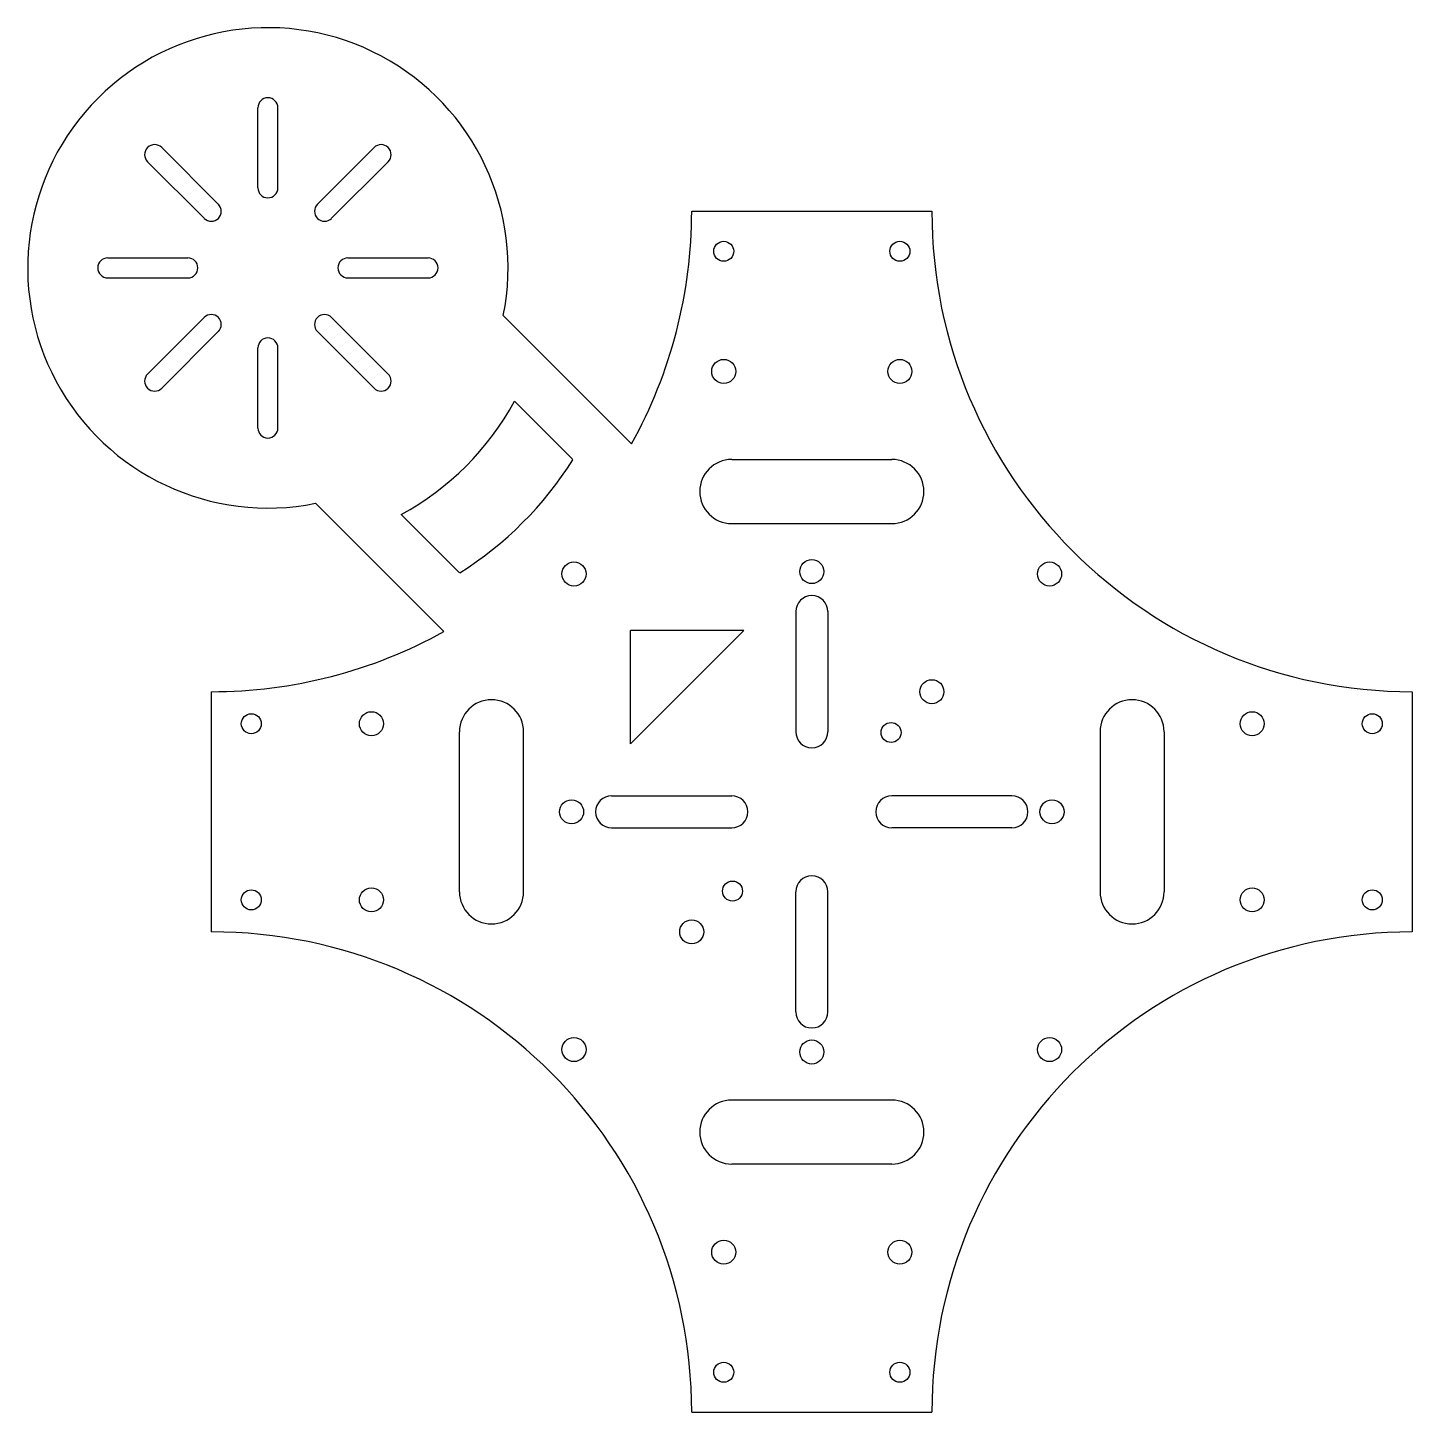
# Model space of a CAD drawing. Header units: millimetres. Extents: x -98 to 75, y -75 to 98.
import ezdxf

# ---------------------------------------------------------------- set-up
doc = ezdxf.new("R2010")
doc.units = ezdxf.units.MM

msp = doc.modelspace()

# ---------------------------------------------------------------- linework, layer by layer
at = {"color": 7, "linetype": 'Continuous', "lineweight": 25}
for p, q in [((-69.18, 77.93), (-69.18, 87.93)), ((-66.68, 77.93), (-66.68, 87.93)), ((-81.19, 82.95), (-74.12, 75.88)), ((-61.74, 75.88), (-54.67, 82.95)), ((-82.95, 81.19), (-75.88, 74.12)), ((-59.97, 74.12), (-52.9, 81.19)), ((-15, 75), (15, 75)), ((-87.93, 69.18), (-77.93, 69.18)), ((-57.93, 69.18), (-47.93, 69.18)), ((-87.93, 66.68), (-77.93, 66.68)), ((-57.93, 66.68), (-47.93, 66.68)), ((-82.95, 54.67), (-75.88, 61.74)), ((-59.97, 61.74), (-52.9, 54.67)), ((-38.53, 61.98), (-22.5, 45.95)), ((-81.19, 52.9), (-74.12, 59.97)), ((-61.74, 59.97), (-54.67, 52.9)), ((-69.18, 47.93), (-69.18, 57.93)), ((-66.68, 47.93), (-66.68, 57.93)), ((-29.83, 43.98), (-37.14, 51.28)), ((-10, 44), (10, 44)), ((-61.98, 38.53), (-45.95, 22.5)), ((-51.28, 37.14), (-43.98, 29.83)), ((-10, 36), (10, 36)), ((-2, 25), (-2, 10)), ((2, 25), (2, 10)), ((-8.49, 22.63), (-22.63, 8.49)), ((-22.63, 8.49), (-22.63, 22.63)), ((-8.49, 22.63), (-22.63, 22.63)), ((-75, 15), (-75, -15)), ((75, 15), (75, -15)), ((-44, -10), (-44, 10)), ((-36, -10), (-36, 10)), ((36, 10), (36, -10)), ((44, 10), (44, -10)), ((-25, 2), (-10, 2)), ((25, 2), (10, 2)), ((-25, -2), (-10, -2)), ((25, -2), (10, -2)), ((-2, -25), (-2, -10)), ((2, -25), (2, -10)), ((10, -36), (-10, -36)), ((10, -44), (-10, -44)), ((-15, -75), (15, -75))]:
    msp.add_line(p, q, dxfattribs=at)
for centre, radius in [((-11, 70), 1.25), ((11, 70), 1.25), ((-11, 55), 1.5), ((11, 55), 1.5), ((-29.7, 29.7), 1.5), ((0, 30), 1.5), ((29.7, 29.7), 1.5), ((15, 15), 1.5), ((-70, 11), 1.25), ((-55, 11), 1.5), ((55, 11), 1.5), ((70, 11), 1.25), ((9.9, 9.9), 1.25), ((-30, 0), 1.5), ((30, 0), 1.5), ((-70, -11), 1.25), ((-55, -11), 1.5), ((-9.9, -9.9), 1.25), ((55, -11), 1.5), ((70, -11), 1.25), ((-15, -15), 1.5), ((-29.7, -29.7), 1.5), ((0, -30), 1.5), ((29.7, -29.7), 1.5), ((-11, -55), 1.5), ((11, -55), 1.5), ((-11, -70), 1.25), ((11, -70), 1.25)]:
    msp.add_circle(centre, radius, dxfattribs=at)
for centre, radius, start, end in [((-67.93, 67.93), 30, 348.5573, 281.4427), ((-67.93, 87.93), 1.25, 0, 180), ((-82.07, 82.07), 1.25, 45, 225), ((-53.79, 82.07), 1.25, 315, 135), ((-67.93, 77.93), 1.25, 180, 0), ((-75, 75), 1.25, 225, 45), ((-60.86, 75), 1.25, 135, 315), ((-75, 75), 60, 331.0446, 0), ((75, 75), 60, 180, 270), ((-87.93, 67.93), 1.25, 90, 270), ((-77.93, 67.93), 1.25, 270, 90), ((-57.93, 67.93), 1.25, 90, 270), ((-47.93, 67.93), 1.25, 270, 90), ((-75, 60.86), 1.25, 315, 135), ((-60.86, 60.86), 1.25, 45, 225), ((-67.93, 57.93), 1.25, 0, 180), ((-82.07, 53.79), 1.25, 135, 315), ((-53.79, 53.79), 1.25, 225, 45), ((-67.93, 67.93), 35, 298.3985, 331.6015), ((-67.93, 47.93), 1.25, 180, 0), ((-67.93, 67.93), 45, 302.1604, 327.8396), ((-10, 40), 4, 90, 270), ((10, 40), 4, 270, 90), ((0, 25), 2, 0, 180), ((-75, 75), 60, 270, 298.9554), ((-40, 10), 4, 0, 180), ((40, 10), 4, 0, 180), ((0, 10), 2, 180, 0), ((-25, 0), 2, 90, 270), ((-10, 0), 2, 270, 90), ((10, 0), 2, 90, 270), ((25, 0), 2, 270, 90), ((0, -10), 2, 0, 180), ((-40, -10), 4, 180, 0), ((40, -10), 4, 180, 0), ((-75, -75), 60, 0, 90), ((75, -75), 60, 90, 180), ((0, -25), 2, 180, 0), ((-10, -40), 4, 90, 270), ((10, -40), 4, 270, 90)]:
    msp.add_arc(centre, radius, start, end, dxfattribs=at)

doc.saveas('drawing.dxf')
